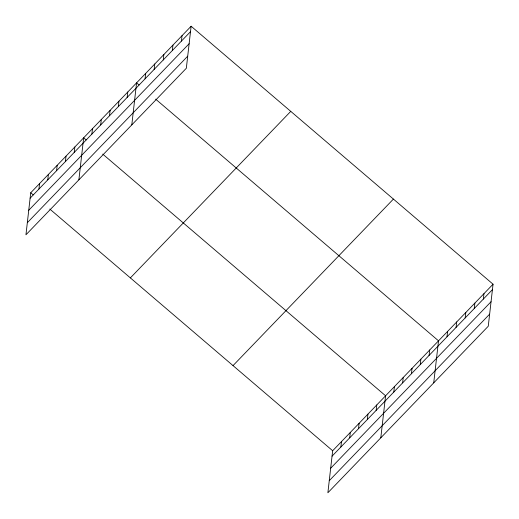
<?xml version="1.0" encoding="UTF-8"?>
<svg xmlns="http://www.w3.org/2000/svg" width="519" height="519" viewBox="0 0 519 519"><rect width="100%" height="100%" fill="white"/><g stroke="black" fill="none" stroke-linecap="round" stroke-linejoin="round"><path stroke-width="0.78" d="M191.122 26.235L30.738 192.763L25.95 234.789L186.334 68.255L191.122 26.235L493.05 284.211L488.262 326.23L327.878 492.765L332.666 450.745L493.05 284.211M38.938 189.033L39.561 183.609M47.761 179.872L48.377 174.449M56.584 170.712L57.2 165.289M65.407 161.552L66.023 156.128M74.223 152.391L74.846 146.968M78.875 179.834L83.663 137.807L86.122 139.909M91.869 134.077L92.486 128.654M100.686 124.917L101.309 119.493M109.509 115.756L110.125 110.333M118.332 106.596L118.948 101.173M127.155 97.436L127.771 92.012M131.8 124.878L136.588 82.852L139.053 84.954M145.061 78.843L145.677 73.419M154.149 69.403L154.766 63.98M163.238 59.97L163.855 54.547M172.327 50.531L172.944 45.108M181.416 41.092L182.033 35.668M340.866 447.008L341.489 441.585M349.689 437.848L350.306 432.424M358.512 428.694L359.129 423.264M367.335 419.534L367.952 414.11M376.152 410.373L376.775 404.95M380.803 437.809L385.591 395.789L102.73 154.104M393.798 392.053L394.414 386.629M402.614 382.892L403.237 377.469M411.437 373.738L412.054 368.308M420.26 364.578L420.877 359.154M429.083 355.418L429.7 349.994M433.735 382.853L438.523 340.834L155.655 99.148M446.989 336.818L447.605 331.394M456.078 327.385L456.694 321.962M465.167 317.946L465.783 312.522M474.256 308.513L474.872 303.083M483.345 299.074L483.961 293.65M30.121 198.193L190.505 31.659M28.746 210.266L189.13 43.732M27.325 222.709L187.709 56.175M130.373 277.899L290.757 111.364M233.031 365.61L393.415 199.082M332.05 456.169L492.434 289.634M330.674 468.248L491.058 301.714M329.254 480.691L489.638 314.157M30.738 192.763L33.197 194.872M49.805 209.06L332.666 450.745"/></g></svg>
